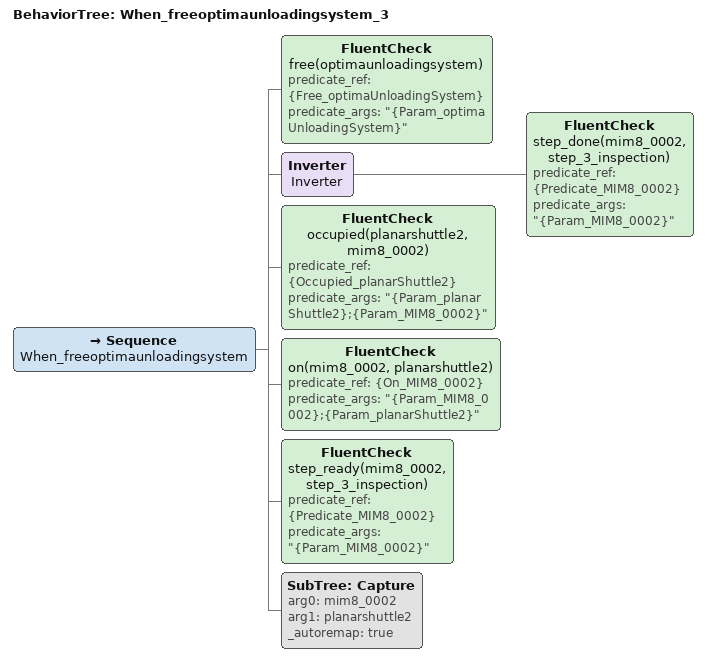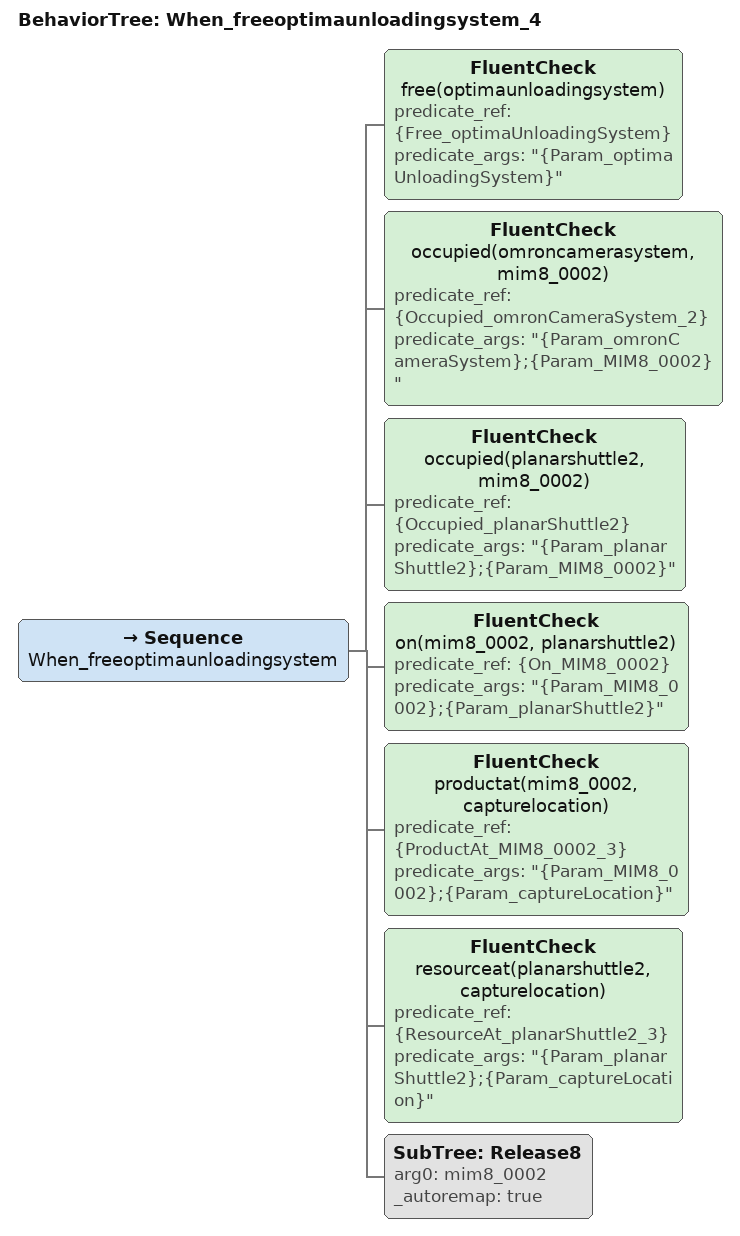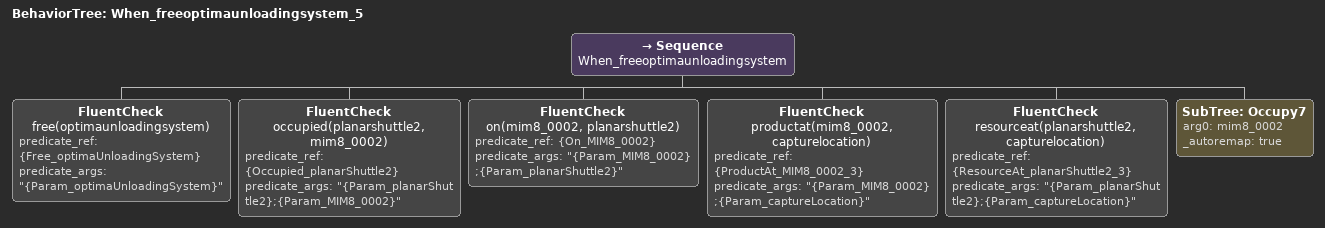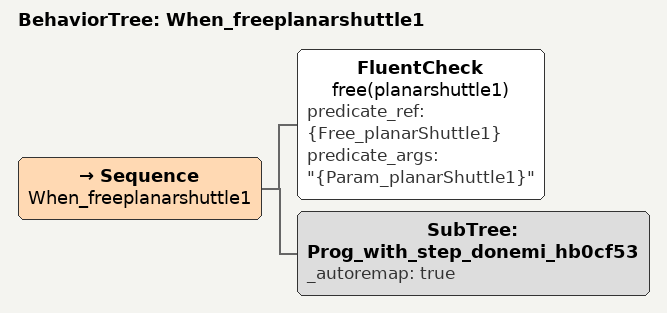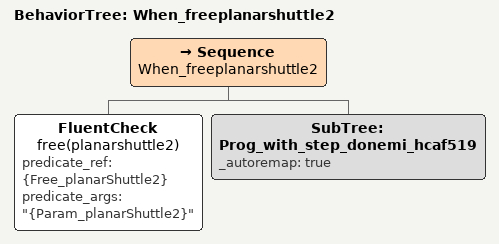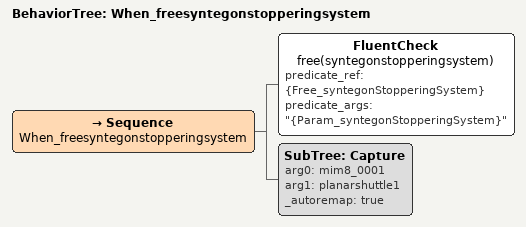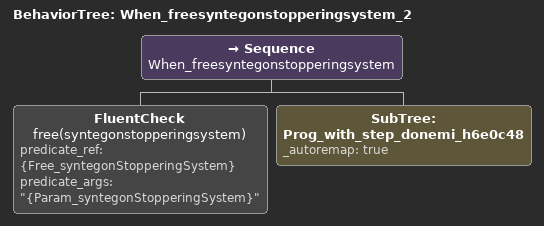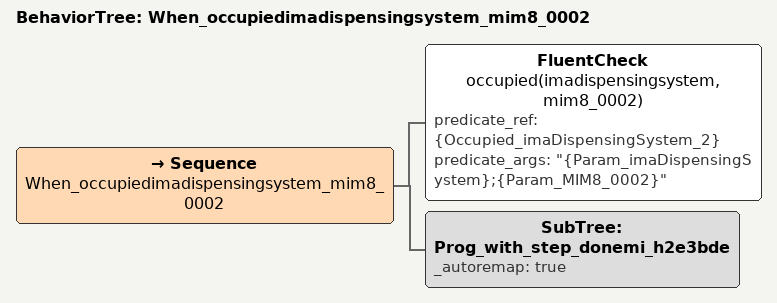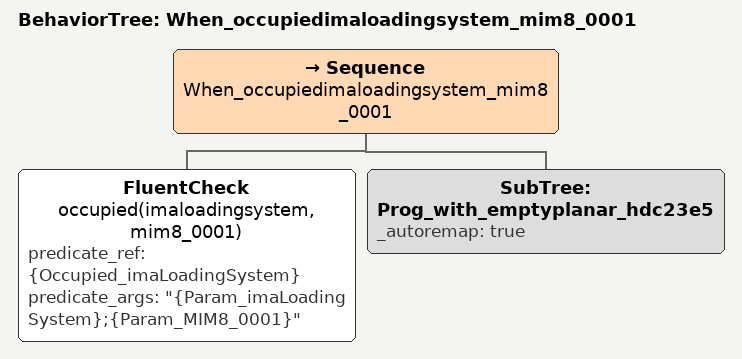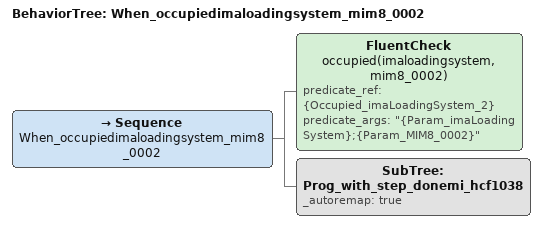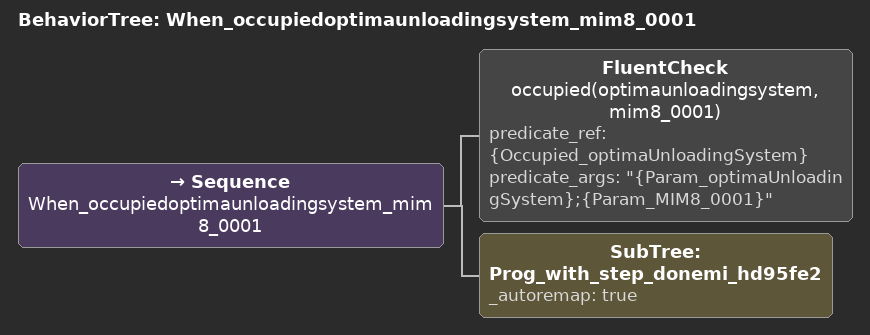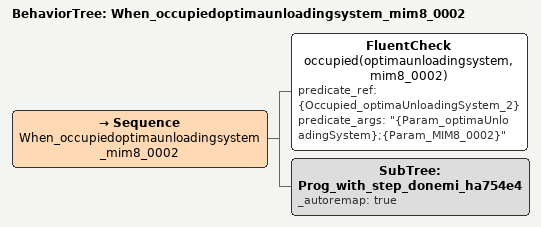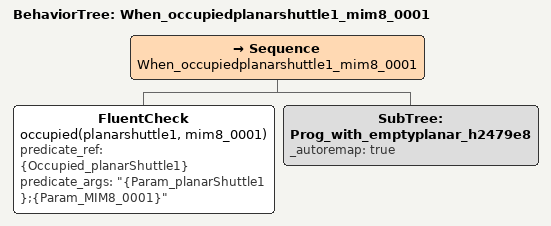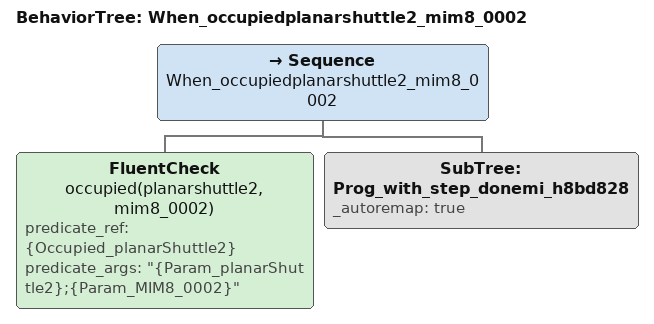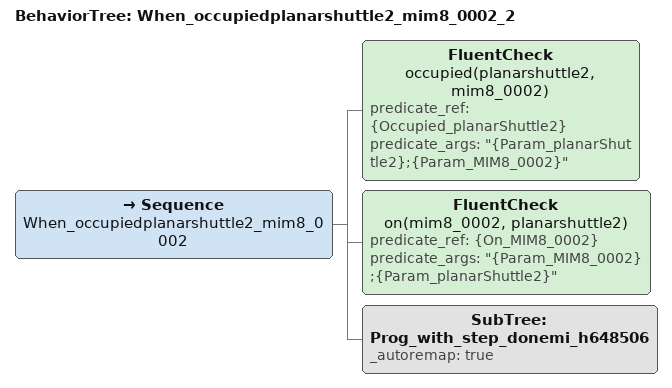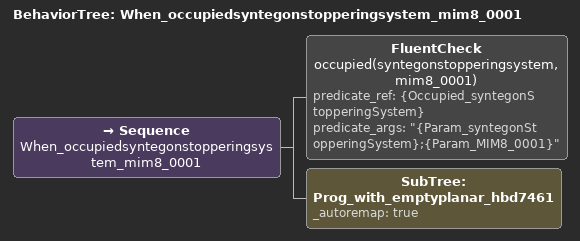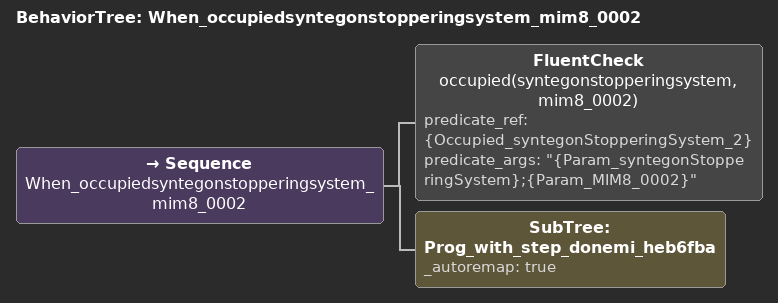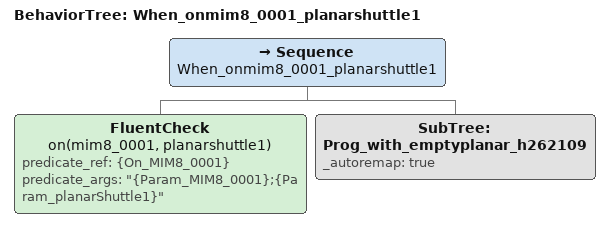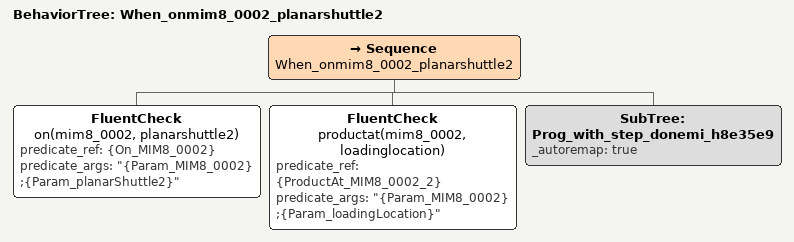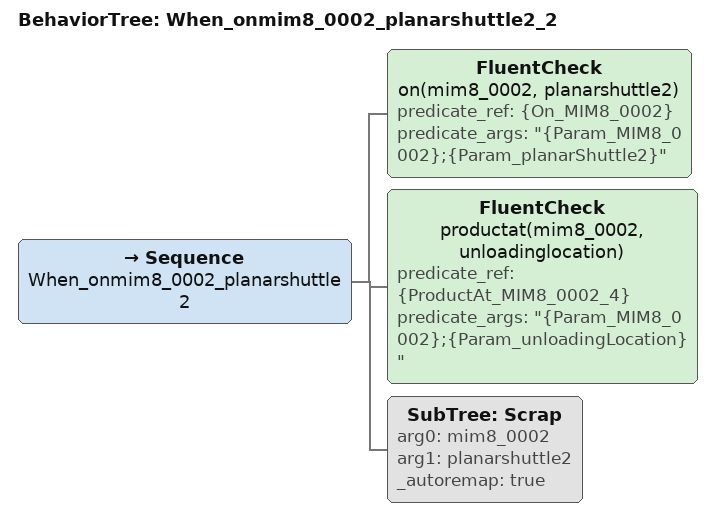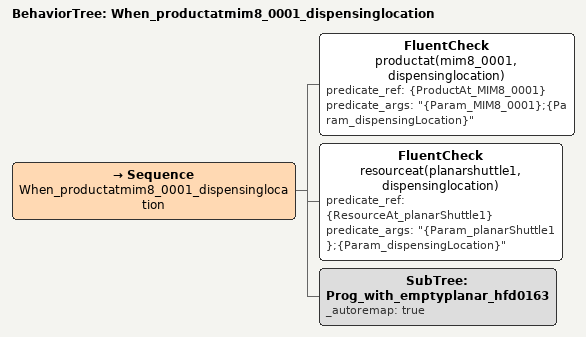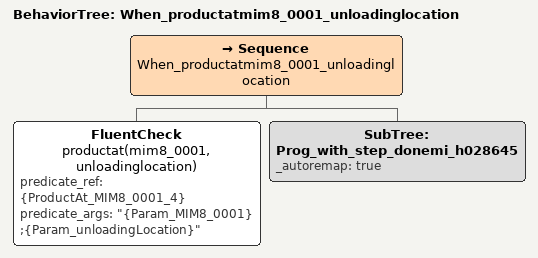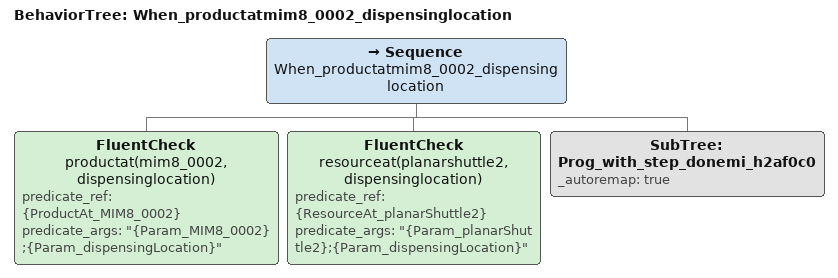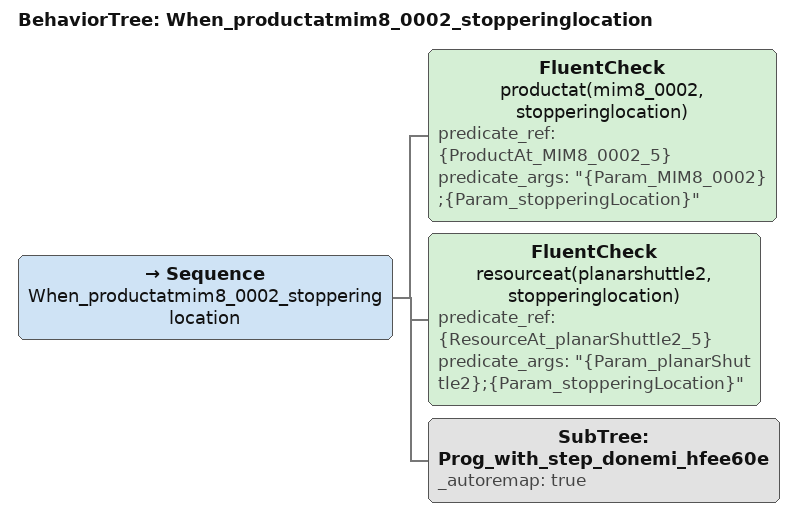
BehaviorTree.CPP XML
<BehaviorTree ID="When_freeoptimaunloadingsystem_3">
  <Sequence name="When_freeoptimaunloadingsystem">
    <FluentCheck name="free(optimaunloadingsystem)" predicate_ref="{Free_optimaUnloadingSystem}" predicate_args="&quot;{Param_optimaUnloadingSystem}&quot;"/>
    <Inverter name="Inverter">
      <FluentCheck name="step_done(mim8_0002, step_3_inspection)" predicate_ref="{Predicate_MIM8_0002}" predicate_args="&quot;{Param_MIM8_0002}&quot;"/>
    </Inverter>
    <FluentCheck name="occupied(planarshuttle2, mim8_0002)" predicate_ref="{Occupied_planarShuttle2}" predicate_args="&quot;{Param_planarShuttle2};{Param_MIM8_0002}&quot;"/>
    <FluentCheck name="on(mim8_0002, planarshuttle2)" predicate_ref="{On_MIM8_0002}" predicate_args="&quot;{Param_MIM8_0002};{Param_planarShuttle2}&quot;"/>
    <FluentCheck name="step_ready(mim8_0002, step_3_inspection)" predicate_ref="{Predicate_MIM8_0002}" predicate_args="&quot;{Param_MIM8_0002}&quot;"/>
    <SubTree ID="Capture" arg0="mim8_0002" arg1="planarshuttle2" _autoremap="true"/>
  </Sequence>
</BehaviorTree>

<BehaviorTree ID="When_freeoptimaunloadingsystem_4">
  <Sequence name="When_freeoptimaunloadingsystem">
    <FluentCheck name="free(optimaunloadingsystem)" predicate_ref="{Free_optimaUnloadingSystem}" predicate_args="&quot;{Param_optimaUnloadingSystem}&quot;"/>
    <FluentCheck name="occupied(omroncamerasystem, mim8_0002)" predicate_ref="{Occupied_omronCameraSystem_2}" predicate_args="&quot;{Param_omronCameraSystem};{Param_MIM8_0002}&quot;"/>
    <FluentCheck name="occupied(planarshuttle2, mim8_0002)" predicate_ref="{Occupied_planarShuttle2}" predicate_args="&quot;{Param_planarShuttle2};{Param_MIM8_0002}&quot;"/>
    <FluentCheck name="on(mim8_0002, planarshuttle2)" predicate_ref="{On_MIM8_0002}" predicate_args="&quot;{Param_MIM8_0002};{Param_planarShuttle2}&quot;"/>
    <FluentCheck name="productat(mim8_0002, capturelocation)" predicate_ref="{ProductAt_MIM8_0002_3}" predicate_args="&quot;{Param_MIM8_0002};{Param_captureLocation}&quot;"/>
    <FluentCheck name="resourceat(planarshuttle2, capturelocation)" predicate_ref="{ResourceAt_planarShuttle2_3}" predicate_args="&quot;{Param_planarShuttle2};{Param_captureLocation}&quot;"/>
    <SubTree ID="Release8" arg0="mim8_0002" _autoremap="true"/>
  </Sequence>
</BehaviorTree>

<BehaviorTree ID="When_freeoptimaunloadingsystem_5">
  <Sequence name="When_freeoptimaunloadingsystem">
    <FluentCheck name="free(optimaunloadingsystem)" predicate_ref="{Free_optimaUnloadingSystem}" predicate_args="&quot;{Param_optimaUnloadingSystem}&quot;"/>
    <FluentCheck name="occupied(planarshuttle2, mim8_0002)" predicate_ref="{Occupied_planarShuttle2}" predicate_args="&quot;{Param_planarShuttle2};{Param_MIM8_0002}&quot;"/>
    <FluentCheck name="on(mim8_0002, planarshuttle2)" predicate_ref="{On_MIM8_0002}" predicate_args="&quot;{Param_MIM8_0002};{Param_planarShuttle2}&quot;"/>
    <FluentCheck name="productat(mim8_0002, capturelocation)" predicate_ref="{ProductAt_MIM8_0002_3}" predicate_args="&quot;{Param_MIM8_0002};{Param_captureLocation}&quot;"/>
    <FluentCheck name="resourceat(planarshuttle2, capturelocation)" predicate_ref="{ResourceAt_planarShuttle2_3}" predicate_args="&quot;{Param_planarShuttle2};{Param_captureLocation}&quot;"/>
    <SubTree ID="Occupy7" arg0="mim8_0002" _autoremap="true"/>
  </Sequence>
</BehaviorTree>

<BehaviorTree ID="When_freeplanarshuttle1">
  <Sequence name="When_freeplanarshuttle1">
    <FluentCheck name="free(planarshuttle1)" predicate_ref="{Free_planarShuttle1}" predicate_args="&quot;{Param_planarShuttle1}&quot;"/>
    <SubTree ID="Prog_with_step_donemi_hb0cf53" _autoremap="true"/>
  </Sequence>
</BehaviorTree>

<BehaviorTree ID="When_freeplanarshuttle2">
  <Sequence name="When_freeplanarshuttle2">
    <FluentCheck name="free(planarshuttle2)" predicate_ref="{Free_planarShuttle2}" predicate_args="&quot;{Param_planarShuttle2}&quot;"/>
    <SubTree ID="Prog_with_step_donemi_hcaf519" _autoremap="true"/>
  </Sequence>
</BehaviorTree>

<BehaviorTree ID="When_freesyntegonstopperingsystem">
  <Sequence name="When_freesyntegonstopperingsystem">
    <FluentCheck name="free(syntegonstopperingsystem)" predicate_ref="{Free_syntegonStopperingSystem}" predicate_args="&quot;{Param_syntegonStopperingSystem}&quot;"/>
    <SubTree ID="Capture" arg0="mim8_0001" arg1="planarshuttle1" _autoremap="true"/>
  </Sequence>
</BehaviorTree>

<BehaviorTree ID="When_freesyntegonstopperingsystem_2">
  <Sequence name="When_freesyntegonstopperingsystem">
    <FluentCheck name="free(syntegonstopperingsystem)" predicate_ref="{Free_syntegonStopperingSystem}" predicate_args="&quot;{Param_syntegonStopperingSystem}&quot;"/>
    <SubTree ID="Prog_with_step_donemi_h6e0c48" _autoremap="true"/>
  </Sequence>
</BehaviorTree>

<BehaviorTree ID="When_occupiedimadispensingsystem_mim8_0002">
  <Sequence name="When_occupiedimadispensingsystem_mim8_0002">
    <FluentCheck name="occupied(imadispensingsystem, mim8_0002)" predicate_ref="{Occupied_imaDispensingSystem_2}" predicate_args="&quot;{Param_imaDispensingSystem};{Param_MIM8_0002}&quot;"/>
    <SubTree ID="Prog_with_step_donemi_h2e3bde" _autoremap="true"/>
  </Sequence>
</BehaviorTree>

<BehaviorTree ID="When_occupiedimaloadingsystem_mim8_0001">
  <Sequence name="When_occupiedimaloadingsystem_mim8_0001">
    <FluentCheck name="occupied(imaloadingsystem, mim8_0001)" predicate_ref="{Occupied_imaLoadingSystem}" predicate_args="&quot;{Param_imaLoadingSystem};{Param_MIM8_0001}&quot;"/>
    <SubTree ID="Prog_with_emptyplanar_hdc23e5" _autoremap="true"/>
  </Sequence>
</BehaviorTree>

<BehaviorTree ID="When_occupiedimaloadingsystem_mim8_0002">
  <Sequence name="When_occupiedimaloadingsystem_mim8_0002">
    <FluentCheck name="occupied(imaloadingsystem, mim8_0002)" predicate_ref="{Occupied_imaLoadingSystem_2}" predicate_args="&quot;{Param_imaLoadingSystem};{Param_MIM8_0002}&quot;"/>
    <SubTree ID="Prog_with_step_donemi_hcf1038" _autoremap="true"/>
  </Sequence>
</BehaviorTree>

<BehaviorTree ID="When_occupiedoptimaunloadingsystem_mim8_0001">
  <Sequence name="When_occupiedoptimaunloadingsystem_mim8_0001">
    <FluentCheck name="occupied(optimaunloadingsystem, mim8_0001)" predicate_ref="{Occupied_optimaUnloadingSystem}" predicate_args="&quot;{Param_optimaUnloadingSystem};{Param_MIM8_0001}&quot;"/>
    <SubTree ID="Prog_with_step_donemi_hd95fe2" _autoremap="true"/>
  </Sequence>
</BehaviorTree>

<BehaviorTree ID="When_occupiedoptimaunloadingsystem_mim8_0002">
  <Sequence name="When_occupiedoptimaunloadingsystem_mim8_0002">
    <FluentCheck name="occupied(optimaunloadingsystem, mim8_0002)" predicate_ref="{Occupied_optimaUnloadingSystem_2}" predicate_args="&quot;{Param_optimaUnloadingSystem};{Param_MIM8_0002}&quot;"/>
    <SubTree ID="Prog_with_step_donemi_ha754e4" _autoremap="true"/>
  </Sequence>
</BehaviorTree>

<BehaviorTree ID="When_occupiedplanarshuttle1_mim8_0001">
  <Sequence name="When_occupiedplanarshuttle1_mim8_0001">
    <FluentCheck name="occupied(planarshuttle1, mim8_0001)" predicate_ref="{Occupied_planarShuttle1}" predicate_args="&quot;{Param_planarShuttle1};{Param_MIM8_0001}&quot;"/>
    <SubTree ID="Prog_with_emptyplanar_h2479e8" _autoremap="true"/>
  </Sequence>
</BehaviorTree>

<BehaviorTree ID="When_occupiedplanarshuttle2_mim8_0002">
  <Sequence name="When_occupiedplanarshuttle2_mim8_0002">
    <FluentCheck name="occupied(planarshuttle2, mim8_0002)" predicate_ref="{Occupied_planarShuttle2}" predicate_args="&quot;{Param_planarShuttle2};{Param_MIM8_0002}&quot;"/>
    <SubTree ID="Prog_with_step_donemi_h8bd828" _autoremap="true"/>
  </Sequence>
</BehaviorTree>

<BehaviorTree ID="When_occupiedplanarshuttle2_mim8_0002_2">
  <Sequence name="When_occupiedplanarshuttle2_mim8_0002">
    <FluentCheck name="occupied(planarshuttle2, mim8_0002)" predicate_ref="{Occupied_planarShuttle2}" predicate_args="&quot;{Param_planarShuttle2};{Param_MIM8_0002}&quot;"/>
    <FluentCheck name="on(mim8_0002, planarshuttle2)" predicate_ref="{On_MIM8_0002}" predicate_args="&quot;{Param_MIM8_0002};{Param_planarShuttle2}&quot;"/>
    <SubTree ID="Prog_with_step_donemi_h648506" _autoremap="true"/>
  </Sequence>
</BehaviorTree>

<BehaviorTree ID="When_occupiedsyntegonstopperingsystem_mim8_0001">
  <Sequence name="When_occupiedsyntegonstopperingsystem_mim8_0001">
    <FluentCheck name="occupied(syntegonstopperingsystem, mim8_0001)" predicate_ref="{Occupied_syntegonStopperingSystem}" predicate_args="&quot;{Param_syntegonStopperingSystem};{Param_MIM8_0001}&quot;"/>
    <SubTree ID="Prog_with_emptyplanar_hbd7461" _autoremap="true"/>
  </Sequence>
</BehaviorTree>

<BehaviorTree ID="When_occupiedsyntegonstopperingsystem_mim8_0002">
  <Sequence name="When_occupiedsyntegonstopperingsystem_mim8_0002">
    <FluentCheck name="occupied(syntegonstopperingsystem, mim8_0002)" predicate_ref="{Occupied_syntegonStopperingSystem_2}" predicate_args="&quot;{Param_syntegonStopperingSystem};{Param_MIM8_0002}&quot;"/>
    <SubTree ID="Prog_with_step_donemi_heb6fba" _autoremap="true"/>
  </Sequence>
</BehaviorTree>

<BehaviorTree ID="When_onmim8_0001_planarshuttle1">
  <Sequence name="When_onmim8_0001_planarshuttle1">
    <FluentCheck name="on(mim8_0001, planarshuttle1)" predicate_ref="{On_MIM8_0001}" predicate_args="&quot;{Param_MIM8_0001};{Param_planarShuttle1}&quot;"/>
    <SubTree ID="Prog_with_emptyplanar_h262109" _autoremap="true"/>
  </Sequence>
</BehaviorTree>

<BehaviorTree ID="When_onmim8_0002_planarshuttle2">
  <Sequence name="When_onmim8_0002_planarshuttle2">
    <FluentCheck name="on(mim8_0002, planarshuttle2)" predicate_ref="{On_MIM8_0002}" predicate_args="&quot;{Param_MIM8_0002};{Param_planarShuttle2}&quot;"/>
    <FluentCheck name="productat(mim8_0002, loadinglocation)" predicate_ref="{ProductAt_MIM8_0002_2}" predicate_args="&quot;{Param_MIM8_0002};{Param_loadingLocation}&quot;"/>
    <SubTree ID="Prog_with_step_donemi_h8e35e9" _autoremap="true"/>
  </Sequence>
</BehaviorTree>

<BehaviorTree ID="When_onmim8_0002_planarshuttle2_2">
  <Sequence name="When_onmim8_0002_planarshuttle2">
    <FluentCheck name="on(mim8_0002, planarshuttle2)" predicate_ref="{On_MIM8_0002}" predicate_args="&quot;{Param_MIM8_0002};{Param_planarShuttle2}&quot;"/>
    <FluentCheck name="productat(mim8_0002, unloadinglocation)" predicate_ref="{ProductAt_MIM8_0002_4}" predicate_args="&quot;{Param_MIM8_0002};{Param_unloadingLocation}&quot;"/>
    <SubTree ID="Scrap" arg0="mim8_0002" arg1="planarshuttle2" _autoremap="true"/>
  </Sequence>
</BehaviorTree>

<BehaviorTree ID="When_productatmim8_0001_dispensinglocation">
  <Sequence name="When_productatmim8_0001_dispensinglocation">
    <FluentCheck name="productat(mim8_0001, dispensinglocation)" predicate_ref="{ProductAt_MIM8_0001}" predicate_args="&quot;{Param_MIM8_0001};{Param_dispensingLocation}&quot;"/>
    <FluentCheck name="resourceat(planarshuttle1, dispensinglocation)" predicate_ref="{ResourceAt_planarShuttle1}" predicate_args="&quot;{Param_planarShuttle1};{Param_dispensingLocation}&quot;"/>
    <SubTree ID="Prog_with_emptyplanar_hfd0163" _autoremap="true"/>
  </Sequence>
</BehaviorTree>

<BehaviorTree ID="When_productatmim8_0001_unloadinglocation">
  <Sequence name="When_productatmim8_0001_unloadinglocation">
    <FluentCheck name="productat(mim8_0001, unloadinglocation)" predicate_ref="{ProductAt_MIM8_0001_4}" predicate_args="&quot;{Param_MIM8_0001};{Param_unloadingLocation}&quot;"/>
    <SubTree ID="Prog_with_step_donemi_h028645" _autoremap="true"/>
  </Sequence>
</BehaviorTree>

<BehaviorTree ID="When_productatmim8_0002_dispensinglocation">
  <Sequence name="When_productatmim8_0002_dispensinglocation">
    <FluentCheck name="productat(mim8_0002, dispensinglocation)" predicate_ref="{ProductAt_MIM8_0002}" predicate_args="&quot;{Param_MIM8_0002};{Param_dispensingLocation}&quot;"/>
    <FluentCheck name="resourceat(planarshuttle2, dispensinglocation)" predicate_ref="{ResourceAt_planarShuttle2}" predicate_args="&quot;{Param_planarShuttle2};{Param_dispensingLocation}&quot;"/>
    <SubTree ID="Prog_with_step_donemi_h2af0c0" _autoremap="true"/>
  </Sequence>
</BehaviorTree>

<BehaviorTree ID="When_productatmim8_0002_stopperinglocation">
  <Sequence name="When_productatmim8_0002_stopperinglocation">
    <FluentCheck name="productat(mim8_0002, stopperinglocation)" predicate_ref="{ProductAt_MIM8_0002_5}" predicate_args="&quot;{Param_MIM8_0002};{Param_stopperingLocation}&quot;"/>
    <FluentCheck name="resourceat(planarshuttle2, stopperinglocation)" predicate_ref="{ResourceAt_planarShuttle2_5}" predicate_args="&quot;{Param_planarShuttle2};{Param_stopperingLocation}&quot;"/>
    <SubTree ID="Prog_with_step_donemi_hfee60e" _autoremap="true"/>
  </Sequence>
</BehaviorTree>
